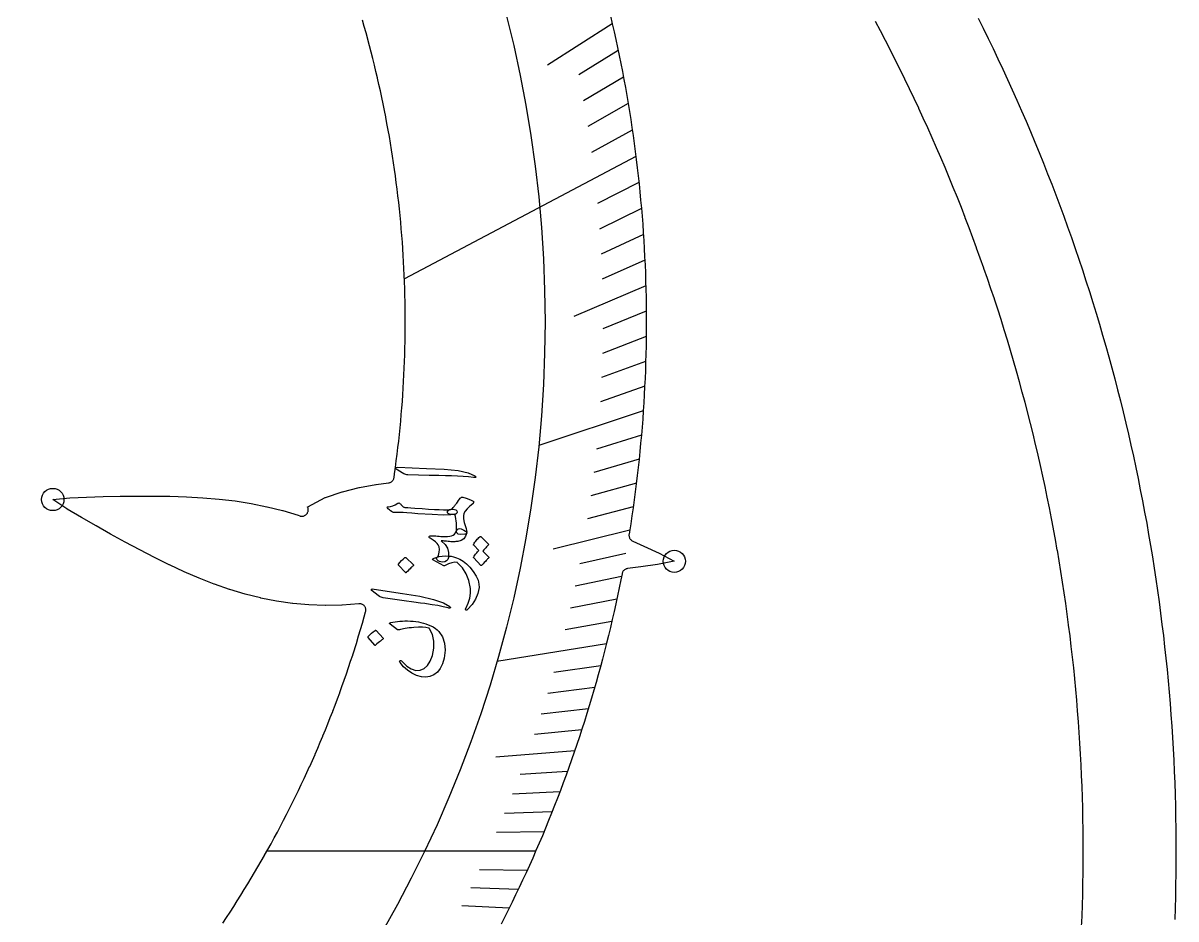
# Model space of a CAD drawing. Header units: millimetres. Extents: x -72 to 72, y -72 to 72.
# Drawn here: x 27.39 to 72.45, y -2.65 to 32.38 of the extents above; entities that cross this region are included whole.
import ezdxf

# ---------------------------------------------------------------- set-up
doc = ezdxf.new("R2010")
doc.units = ezdxf.units.MM
for name, color, linetype in [('CUT_INNER', 6, 'Continuous'), ('CUT_OUTER', 1, 'Continuous'), ('ENGRAVE', 7, 'Continuous'), ('ENGRAVE_FINE', 8, 'Continuous'), ('TEXT', 5, 'Continuous')]:
    doc.layers.add(name, color=color, linetype=linetype)

msp = doc.modelspace()

# ---------------------------------------------------------------- linework, layer by layer
at = {"layer": 'CUT_INNER'}
for points in [[(35.1952, -2.8127), (35.338, -2.5976), (35.3389, -2.5963), (35.4803, -2.3804), (35.4812, -2.3791), (35.6213, -2.1622), (35.6221, -2.1609), (35.7609, -1.9432), (35.7618, -1.9419), (35.8992, -1.7234), (35.9, -1.7221), (36.0361, -1.5027), (36.0369, -1.5014), (36.1717, -1.2811), (36.1725, -1.2798), (36.3059, -1.0588), (36.3067, -1.0575), (36.4388, -0.8356), (36.4396, -0.8343), (36.5702, -0.6116), (36.571, -0.6103), (36.7003, -0.3868), (36.7011, -0.3855), (36.8291, -0.1612), (36.8298, -0.1599), (36.9564, 0.0651), (36.9571, 0.0665), (37.0823, 0.2923), (37.0831, 0.2936), (37.2069, 0.5202), (37.2076, 0.5215), (37.33, 0.7489), (37.3307, 0.7502), (37.4517, 0.9783), (37.4524, 0.9797), (37.5721, 1.2085), (37.5728, 1.2098), (37.691, 1.4394), (37.6917, 1.4407), (37.8085, 1.671), (37.8091, 1.6724), (37.9245, 1.9034), (37.9252, 1.9047), (38.0392, 2.1364), (38.0398, 2.1378), (38.1524, 2.3702), (38.153, 2.3715), (38.2641, 2.6046), (38.2648, 2.606), (38.3745, 2.8397), (38.3751, 2.8411), (38.4834, 3.0755), (38.484, 3.0769), (38.5908, 3.312), (38.5914, 3.3134), (38.6968, 3.5491), (38.6974, 3.5505), (38.8013, 3.7869), (38.8019, 3.7883), (38.9044, 4.0253), (38.905, 4.0267), (39.006, 4.2643), (39.0066, 4.2657), (39.1061, 4.5039), (39.1067, 4.5054), (39.2048, 4.7442), (39.2053, 4.7456), (39.3019, 4.9851), (39.3025, 4.9865), (39.3976, 5.2265), (39.3982, 5.2279), (39.4919, 5.4685), (39.4924, 5.47), (39.5846, 5.7111), (39.5851, 5.7126), (39.6758, 5.9543), (39.6764, 5.9557), (39.7656, 6.198), (39.7661, 6.1995), (39.8538, 6.4423), (39.8544, 6.4437), (39.9406, 6.6871), (39.9411, 6.6886), (40.0258, 6.9324), (40.0263, 6.9339), (40.1096, 7.1783), (40.1101, 7.1797), (40.1918, 7.4247), (40.1923, 7.4261), (40.2725, 7.6715), (40.273, 7.673), (40.3517, 7.9189), (40.3522, 7.9203), (40.4294, 8.1667), (40.4299, 8.1682), (40.5056, 8.415), (40.506, 8.4165), (40.5802, 8.6638), (40.5807, 8.6653), (40.6533, 8.913), (40.6537, 8.9145), (40.7249, 9.1627), (40.7253, 9.1641), (40.7797, 9.3583), (40.785, 9.3817), (40.7881, 9.4056), (40.7889, 9.4297), (40.7874, 9.4537), (40.7835, 9.4775), (40.7774, 9.5007), (40.7691, 9.5233), (40.7586, 9.545), (40.7461, 9.5656), (40.7317, 9.5849), (40.7155, 9.6027), (40.6977, 9.6188), (40.6784, 9.6332), (40.6578, 9.6456), (40.6361, 9.656), (40.6135, 9.6643), (40.5902, 9.6704), (40.5664, 9.6742), (40.5424, 9.6757), (40.5183, 9.6748), (39.8594, 9.6203), (39.852, 9.6199), (39.2061, 9.605), (39.1989, 9.6051), (38.5621, 9.6271), (38.5551, 9.6275), (37.927, 9.6845), (37.9202, 9.6853), (37.3002, 9.7757), (37.2938, 9.7768), (36.6815, 9.8989), (36.6755, 9.9003), (36.0702, 10.0524), (36.0647, 10.0539), (35.466, 10.234), (35.461, 10.2357), (34.8683, 10.4416), (34.8638, 10.4432), (34.2764, 10.6727), (34.2725, 10.6743), (33.6897, 10.9246), (33.6864, 10.9261), (33.1076, 11.1947), (33.1049, 11.196), (32.5293, 11.4802), (32.5272, 11.4813), (31.9542, 11.7781), (31.9526, 11.779), (31.3816, 12.0859), (31.3804, 12.0866), (30.8114, 12.4009), (30.2421, 12.7215), (29.6739, 13.0467), (29.6727, 13.0473), (29.1102, 13.3772), (29.1039, 13.3812), (28.5558, 13.7485), (28.5517, 13.7516), (28.5572, 13.7525), (29.2133, 13.818), (29.2208, 13.8185), (29.8723, 13.8443), (29.8737, 13.8444), (30.5263, 13.8633), (31.1792, 13.8777), (31.8313, 13.8866), (31.8327, 13.8866), (32.4809, 13.8882), (32.4828, 13.8881), (33.128, 13.8799), (33.1304, 13.8798), (33.772, 13.8591), (33.775, 13.859), (34.4121, 13.823), (34.4157, 13.8228), (35.0477, 13.7689), (35.0518, 13.7684), (35.6781, 13.6939), (35.6827, 13.6932), (36.3026, 13.5954), (36.3078, 13.5945), (36.9207, 13.4711), (36.9263, 13.4699), (37.5317, 13.3187), (37.5377, 13.3171), (38.1353, 13.1361), (38.1414, 13.1341), (38.2016, 13.1124), (38.2251, 13.1052), (38.2492, 13.1003), (38.2736, 13.0979), (38.2982, 13.0978), (38.3226, 13.1002), (38.3467, 13.1049), (38.3703, 13.112), (38.393, 13.1214), (38.4146, 13.1329), (38.4351, 13.1466), (38.4541, 13.1621), (38.4715, 13.1795), (38.4871, 13.1984), (38.5008, 13.2189), (38.5123, 13.2405), (38.5218, 13.2632), (38.5289, 13.2867), (38.5337, 13.3108), (38.5361, 13.3353), (38.5361, 13.3598), (38.5337, 13.3843), (38.5289, 13.4084), (38.5218, 13.4319), (38.5123, 13.4546), (38.5087, 13.4623), (38.5137, 13.4653), (39.1953, 13.8288), (39.2, 13.831), (39.2049, 13.8329), (39.8654, 14.0536), (39.8747, 14.0563), (40.5275, 14.2195), (40.5354, 14.2212), (41.1824, 14.3395), (41.1898, 14.3406), (41.6704, 14.3992), (41.6952, 14.4034), (41.7193, 14.4102), (41.7427, 14.4193), (41.765, 14.4307), (41.7861, 14.4443), (41.8057, 14.46), (41.8237, 14.4775), (41.8398, 14.4968), (41.8539, 14.5175), (41.8658, 14.5396), (41.8755, 14.5628), (41.8828, 14.5868), (41.8876, 14.6114), (41.9075, 14.7484), (41.9077, 14.75), (41.9433, 15.0057), (41.9435, 15.0072), (41.9774, 15.2632), (41.9776, 15.2647), (42.01, 15.5208), (42.0102, 15.5224), (42.041, 15.7787), (42.0412, 15.7802), (42.0705, 16.0368), (42.0706, 16.0383), (42.0983, 16.295), (42.0985, 16.2965), (42.1246, 16.5534), (42.1247, 16.5549), (42.1492, 16.8119), (42.1494, 16.8134), (42.1723, 17.0706), (42.1724, 17.0721), (42.1938, 17.3294), (42.1939, 17.331), (42.2137, 17.5884), (42.2138, 17.5899), (42.232, 17.8475), (42.2321, 17.849), (42.2487, 18.1067), (42.2488, 18.1082), (42.2639, 18.366), (42.264, 18.3675), (42.2774, 18.6253), (42.2775, 18.6269), (42.2894, 18.8848), (42.2894, 18.8863), (42.2997, 19.1443), (42.2998, 19.1458), (42.3085, 19.4039), (42.3086, 19.4054), (42.3157, 19.6635), (42.3157, 19.665), (42.3213, 19.9232), (42.3213, 19.9247), (42.3253, 20.1828), (42.3253, 20.1844), (42.3276, 20.4426), (42.3277, 20.4441), (42.3284, 20.7023), (42.3284, 20.7038), (42.3277, 20.962), (42.3276, 20.9635), (42.3253, 21.2217), (42.3253, 21.2232), (42.3213, 21.4814), (42.3213, 21.4829), (42.3157, 21.7411), (42.3157, 21.7426), (42.3086, 22.0007), (42.3085, 22.0022), (42.2998, 22.2603), (42.2997, 22.2618), (42.2894, 22.5198), (42.2894, 22.5213), (42.2775, 22.7792), (42.2774, 22.7808), (42.264, 23.0386), (42.2639, 23.0401), (42.2488, 23.2979), (42.2487, 23.2994), (42.2321, 23.5571), (42.232, 23.5586), (42.2138, 23.8162), (42.2137, 23.8177), (42.1939, 24.0751), (42.1938, 24.0766), (42.1724, 24.334), (42.1723, 24.3355), (42.1494, 24.5926), (42.1492, 24.5942), (42.1247, 24.8512), (42.1246, 24.8527), (42.0985, 25.1096), (42.0983, 25.1111), (42.0706, 25.3678), (42.0705, 25.3693), (42.0412, 25.6259), (42.041, 25.6274), (42.0102, 25.8837), (42.01, 25.8853), (41.9776, 26.1414), (41.9774, 26.1429), (41.9435, 26.3989), (41.9433, 26.4004), (41.9077, 26.6561), (41.9075, 26.6577), (41.8704, 26.9132), (41.8702, 26.9147), (41.8315, 27.17), (41.8313, 27.1715), (41.7911, 27.4265), (41.7908, 27.428), (41.749, 27.6828), (41.7488, 27.6843), (41.7054, 27.9388), (41.7051, 27.9404), (41.6602, 28.1946), (41.66, 28.1961), (41.6135, 28.4501), (41.6132, 28.4516), (41.5652, 28.7053), (41.5649, 28.7068), (41.5153, 28.9602), (41.515, 28.9617), (41.4638, 29.2147), (41.4635, 29.2162), (41.4108, 29.469), (41.4105, 29.4705), (41.3563, 29.7229), (41.3559, 29.7244), (41.3001, 29.9765), (41.2998, 29.978), (41.2424, 30.2298), (41.2421, 30.2312), (41.1832, 30.4826), (41.1829, 30.4841), (41.1224, 30.7351), (41.1221, 30.7366), (41.0601, 30.9873), (41.0597, 30.9888), (40.9962, 31.239), (40.9958, 31.2405), (40.9308, 31.4904), (40.9304, 31.4919), (40.8639, 31.7413), (40.8635, 31.7428), (40.7954, 31.9918), (40.7949, 31.9933), (40.7253, 32.2419), (40.7249, 32.2434), (40.6537, 32.4916)], [(50.3465, 32.6603), (50.4189, 32.3512), (50.4894, 32.0416), (50.5581, 31.7316), (50.6248, 31.4212), (50.6896, 31.1103), (50.7525, 30.7991), (50.8135, 30.4875), (50.8726, 30.1756), (50.9297, 29.8632), (50.985, 29.5506), (51.0383, 29.2376), (51.0897, 28.9242), (51.1392, 28.6106), (51.1868, 28.2967), (51.2324, 27.9824), (51.2761, 27.6679), (51.3179, 27.3532), (51.3577, 27.0382), (51.3956, 26.7229), (51.4316, 26.4075), (51.4656, 26.0918), (51.4977, 25.7759), (51.5279, 25.4598), (51.5561, 25.1436), (51.5823, 24.8271), (51.6067, 24.5106), (51.6291, 24.1938), (51.6495, 23.877), (51.668, 23.56), (51.6846, 23.2429), (51.6992, 22.9257), (51.7119, 22.6085), (51.7226, 22.2911), (51.7313, 21.9737), (51.7382, 21.6563), (51.743, 21.3388), (51.746, 21.0213), (51.7469, 20.7038), (51.746, 20.3863), (51.7431, 20.0688), (51.7382, 19.7513), (51.7314, 19.4339), (51.7226, 19.1165), (51.7119, 18.7991), (51.6993, 18.4819), (51.6847, 18.1647), (51.6681, 17.8476), (51.6496, 17.5306), (51.6292, 17.2138), (51.6068, 16.8971), (51.5825, 16.5805), (51.5562, 16.2641), (51.528, 15.9478), (51.4978, 15.6317), (51.4658, 15.3158), (51.4317, 15.0001), (51.3958, 14.6847), (51.3579, 14.3694), (51.3181, 14.0544), (51.2763, 13.7397), (51.2326, 13.4252), (51.187, 13.1109), (51.1394, 12.797), (51.09, 12.4834), (51.075, 12.3919), (51.0721, 12.3668), (51.0718, 12.3416), (51.0741, 12.3165), (51.0789, 12.2917), (51.0861, 12.2676), (51.0958, 12.2443), (51.1077, 12.2221), (51.1218, 12.2012), (51.138, 12.1818), (51.156, 12.1642), (51.1757, 12.1485), (51.1969, 12.1348), (51.2193, 12.1233), (51.6548, 11.928), (51.656, 11.9274), (52.2481, 11.6542), (52.2548, 11.6509), (52.8358, 11.3393), (52.8407, 11.3364), (52.8357, 11.3351), (52.1887, 11.2055), (52.1813, 11.2043), (51.5354, 11.1147), (51.5341, 11.1145), (51.0133, 11.048), (50.9897, 11.0438), (50.9665, 11.0373), (50.9441, 11.0287), (50.9226, 11.0179), (50.9022, 11.0052), (50.8832, 10.9905), (50.8656, 10.9741), (50.8497, 10.956), (50.8356, 10.9366), (50.8235, 10.9158), (50.8134, 10.894), (50.8054, 10.8713), (50.7997, 10.848), (50.7528, 10.6085), (50.6899, 10.2972), (50.6251, 9.9864), (50.5584, 9.676), (50.4898, 9.366), (50.4193, 9.0564), (50.3469, 8.7472), (50.2725, 8.4385), (50.1963, 8.1303), (50.1183, 7.8225), (50.0383, 7.5153), (49.9564, 7.2085), (49.8727, 6.9022), (49.7871, 6.5965), (49.6996, 6.2912), (49.6102, 5.9866), (49.519, 5.6824), (49.4259, 5.3789), (49.3309, 5.0759), (49.2341, 4.7735), (49.1354, 4.4717), (49.0349, 4.1705), (48.9325, 3.87), (48.8283, 3.57), (48.7223, 3.2707), (48.6144, 2.9721), (48.5047, 2.6742), (48.3932, 2.3769), (48.2798, 2.0803), (48.1646, 1.7844), (48.0476, 1.4892), (47.9288, 1.1948), (47.8082, 0.9011), (47.6858, 0.6081), (47.5616, 0.3159), (47.4357, 0.0244), (47.3079, -0.2663), (47.1783, -0.5561), (47.047, -0.8452), (46.9139, -1.1335), (46.779, -1.4209), (46.6424, -1.7075), (46.504, -1.9933), (46.3639, -2.2782), (46.222, -2.5623), (46.0784, -2.8455)], [(68.7641, -2.9546), (68.7808, -2.5341), (68.7809, -2.5326), (68.7951, -2.112), (68.7951, -2.1105), (68.8067, -1.6899), (68.8068, -1.6883), (68.8158, -1.2677), (68.8159, -1.2661), (68.8223, -0.8454), (68.8223, -0.8439), (68.8262, -0.4231), (68.8262, -0.4216), (68.8275, -0.0008), (68.8275, 0.0008), (68.8262, 0.4216), (68.8262, 0.4231), (68.8223, 0.8439), (68.8223, 0.8454), (68.8159, 1.2661), (68.8158, 1.2677), (68.8068, 1.6883), (68.8067, 1.6899), (68.7951, 2.1105), (68.7951, 2.112), (68.7809, 2.5326), (68.7808, 2.5341), (68.7641, 2.9546), (68.764, 2.9561), (68.7446, 3.3764), (68.7446, 3.378), (68.7226, 3.7982), (68.7225, 3.7997), (68.698, 4.2198), (68.6979, 4.2213), (68.6708, 4.6412), (68.6707, 4.6428), (68.6411, 5.0625), (68.641, 5.064), (68.6087, 5.4836), (68.6086, 5.4851), (68.5738, 5.9045), (68.5736, 5.906), (68.5362, 6.3251), (68.5361, 6.3266), (68.4961, 6.7455), (68.496, 6.747), (68.4535, 7.1657), (68.4533, 7.1672), (68.4082, 7.5856), (68.408, 7.5871), (68.3604, 8.0052), (68.3602, 8.0067), (68.31, 8.4245), (68.3098, 8.426), (68.257, 8.8434), (68.2568, 8.845), (68.2015, 9.2621), (68.2012, 9.2636), (68.1433, 9.6804), (68.1431, 9.6819), (68.0827, 10.0983), (68.0824, 10.0999), (68.0194, 10.5159), (68.0192, 10.5174), (67.9536, 10.9331), (67.9534, 10.9346), (67.8852, 11.3498), (67.885, 11.3513), (67.8143, 11.7661), (67.8141, 11.7676), (67.7409, 12.182), (67.7406, 12.1835), (67.6648, 12.5974), (67.6646, 12.5989), (67.5863, 13.0124), (67.586, 13.0139), (67.5051, 13.4268), (67.5048, 13.4283), (67.4215, 13.8408), (67.4212, 13.8423), (67.3353, 14.2542), (67.335, 14.2557), (67.2466, 14.6671), (67.2462, 14.6686), (67.1553, 15.0794), (67.155, 15.0809), (67.0615, 15.4912), (67.0612, 15.4927), (66.9652, 15.9024), (66.9648, 15.9039), (66.8664, 16.313), (66.866, 16.3145), (66.765, 16.723), (66.7646, 16.7245), (66.6611, 17.1323), (66.6608, 17.1338), (66.5548, 17.541), (66.5544, 17.5425), (66.4459, 17.9491), (66.4455, 17.9505), (66.3345, 18.3564), (66.3341, 18.3579), (66.2206, 18.7631), (66.2202, 18.7646), (66.1042, 19.1691), (66.1038, 19.1705), (65.9854, 19.5743), (65.9849, 19.5758), (65.864, 19.9788), (65.8636, 19.9803), (65.7402, 20.3826), (65.7397, 20.3841), (65.6139, 20.7856), (65.6134, 20.787), (65.4851, 21.1878), (65.4847, 21.1893), (65.3539, 21.5892), (65.3534, 21.5907), (65.2202, 21.9898), (65.2197, 21.9913), (65.084, 22.3896), (65.0835, 22.391), (64.9454, 22.7885), (64.9449, 22.7899), (64.8044, 23.1866), (64.8039, 23.188), (64.6609, 23.5838), (64.6604, 23.5852), (64.515, 23.9801), (64.5144, 23.9815), (64.3666, 24.3755), (64.3661, 24.3769), (64.2158, 24.77), (64.2153, 24.7714), (64.0626, 25.1635), (64.0621, 25.1649), (63.907, 25.5561), (63.9065, 25.5575), (63.749, 25.9478), (63.7484, 25.9492), (63.5886, 26.3384), (63.588, 26.3399), (63.4258, 26.7281), (63.4252, 26.7295), (63.2606, 27.1168), (63.26, 27.1182), (63.093, 27.5044), (63.0924, 27.5058), (62.9231, 27.891), (62.9225, 27.8924), (62.7508, 28.2766), (62.7501, 28.278), (62.5761, 28.6611), (62.5754, 28.6625), (62.399, 29.0445), (62.3984, 29.0459), (62.2196, 29.4269), (62.219, 29.4282), (62.0379, 29.8081), (62.0373, 29.8095), (61.8539, 30.1882), (61.8532, 30.1895), (61.6675, 30.5671), (61.6668, 30.5685), (61.4787, 30.9449), (61.478, 30.9463), (61.2877, 31.3216), (61.287, 31.3229), (61.0944, 31.697), (61.0937, 31.6984), (60.8987, 32.0713), (60.898, 32.0727), (60.7008, 32.4444)]]:
    msp.add_lwpolyline(points, dxfattribs=at)
at = {"layer": 'CUT_OUTER'}
msp.add_lwpolyline([(64.7138, 32.575), (64.9124, 32.1773), (65.1086, 31.7784), (65.3024, 31.3783), (65.4937, 30.9771), (65.6825, 30.5746), (65.8689, 30.171), (66.0528, 29.7663), (66.2342, 29.3604), (66.4131, 28.9535), (66.5895, 28.5454), (66.7634, 28.1363), (66.9348, 27.7261), (67.1036, 27.3149), (67.27, 26.9026), (67.4338, 26.4894), (67.5951, 26.0751), (67.7538, 25.6599), (67.9099, 25.2436), (68.0636, 24.8265), (68.2146, 24.4084), (68.3631, 23.9894), (68.509, 23.5695), (68.6523, 23.1486), (68.7931, 22.727), (68.9312, 22.3044), (69.0668, 21.8811), (69.1997, 21.4569), (69.3301, 21.0319), (69.4578, 20.6061), (69.583, 20.1795), (69.7055, 19.7522), (69.8254, 19.3241), (69.9426, 18.8953), (70.0572, 18.4658), (70.1692, 18.0355), (70.2786, 17.6047), (70.3853, 17.1731), (70.4893, 16.7409), (70.5907, 16.3081), (70.6894, 15.8746), (70.7855, 15.4406), (70.8789, 15.006), (70.9697, 14.5708), (71.0577, 14.135), (71.1431, 13.6988), (71.2259, 13.262), (71.3059, 12.8247), (71.3832, 12.3869), (71.4579, 11.9487), (71.5299, 11.51), (71.5991, 11.0709), (71.6657, 10.6314), (71.7296, 10.1914), (71.7908, 9.7511), (71.8493, 9.3104), (71.905, 8.8694), (71.9581, 8.428), (72.0085, 7.9864), (72.0561, 7.5444), (72.1011, 7.1021), (72.1433, 6.6596), (72.1828, 6.2168), (72.2196, 5.7738), (72.2536, 5.3305), (72.285, 4.8871), (72.3136, 4.4435), (72.3395, 3.9997), (72.3627, 3.5557), (72.3831, 3.1116), (72.4009, 2.6674), (72.4159, 2.2232), (72.4282, 1.7788), (72.4377, 1.3343), (72.4445, 0.8898), (72.4486, 0.4453), (72.45, 0.0008), (72.4486, -0.4438), (72.4446, -0.8883), (72.4377, -1.3328), (72.4282, -1.7772), (72.4159, -2.2216), (72.4009, -2.6659)], dxfattribs=at)
at = {"layer": 'ENGRAVE'}
for points in [[(51.3417, 27.1664), (42.2952, 22.3797)], [(51.6297, 17.2222), (47.5451, 15.8597)], [(50.1915, 8.1109), (45.9078, 7.4187)], [(47.425, 0), (36.9199, 0)]]:
    msp.add_lwpolyline(points, dxfattribs=at)
for centre, radius in [((0, 20.703), 47.7912), ((28.5509, 13.7518), 0.4347), ((52.8415, 11.3363), 0.4347)]:
    msp.add_circle(centre, radius, dxfattribs=at)
at = {"layer": 'ENGRAVE_FINE'}
for points in [[(50.4181, 32.3546), (47.8833, 30.7279)], [(50.6483, 31.3094), (49.1113, 30.3593)], [(50.8554, 30.2675), (49.3004, 29.3421)], [(51.0397, 29.2294), (49.4673, 28.3289)], [(51.2017, 28.1955), (49.6123, 27.3203)], [(51.4603, 26.1425), (49.8384, 25.3185)], [(51.5577, 25.1241), (49.9203, 24.3262)], [(51.6346, 24.1118), (49.9821, 23.3401)], [(51.6911, 23.1058), (50.0242, 22.3606)], [(51.7279, 22.1065), (48.921, 20.9069)], [(51.7453, 21.1143), (50.0508, 20.4229)], [(51.7438, 20.1295), (50.0363, 19.4652)], [(51.7237, 19.1523), (50.0038, 18.5155)], [(51.6856, 18.1832), (49.9537, 17.5739)], [(51.5567, 16.2697), (49.8026, 15.7162)], [(51.4668, 15.3259), (49.7024, 14.8005)], [(51.3605, 14.391), (49.5863, 13.8939)], [(51.2383, 13.4652), (49.4548, 12.9965)], [(51.1004, 12.5487), (48.107, 11.8136)], [(50.9474, 11.6417), (49.147, 11.2303)], [(50.7796, 10.7442), (48.9716, 10.3617)], [(50.5974, 9.8566), (48.7824, 9.503)], [(50.4013, 8.9788), (48.5797, 8.6543)], [(49.9685, 7.2532), (48.1356, 6.9872)], [(49.7326, 6.4057), (47.895, 6.169)], [(49.4842, 5.5684), (47.6423, 5.3612)], [(49.2237, 4.7415), (47.3781, 4.5637)], [(48.9514, 3.925), (45.8632, 3.6774)], [(48.6677, 3.1189), (46.8164, 3.0003)], [(48.3729, 2.3234), (46.5196, 2.2344)], [(48.0673, 1.5384), (46.2126, 1.479)], [(47.7512, 0.7639), (45.8956, 0.7342)], [(47.089, -0.7533), (45.2334, -0.7236)], [(46.7434, -1.496), (44.8887, -1.4366)], [(46.3887, -2.2281), (44.5354, -2.1391)]]:
    msp.add_lwpolyline(points, dxfattribs=at)
at = {"layer": 'TEXT'}
for points in [[(42.0311, 14.8968), (41.9532, 14.9493), (41.9284, 14.9862), (41.9566, 15.0077), (42.0379, 15.0139), (43.158, 14.9655), (43.8454, 14.9365), (44.39, 14.8789), (44.7915, 14.7911), (45.0498, 14.6719), (45.0698, 14.6537), (45.0798, 14.6385), (45.0799, 14.6265), (45.0701, 14.6176), (45.0558, 14.6113), (45.0378, 14.6079), (45.0161, 14.6073), (44.9909, 14.6096), (44.7952, 14.6361), (44.5866, 14.6551), (44.3648, 14.6667), (44.1299, 14.6711), (44.0687, 14.6735), (43.9032, 14.6781), (43.6334, 14.6854), (43.2593, 14.6956), (42.4289, 14.7138), (42.3851, 14.7177), (42.3454, 14.7255), (42.3096, 14.7372), (42.2779, 14.7527)], [(42.6971, 13.4166), (42.9848, 13.396), (43.2409, 13.3794), (43.4652, 13.3668), (43.6579, 13.3581), (43.8185, 13.3532), (43.9468, 13.3522), (44.0429, 13.3549), (44.1066, 13.3613), (44.1893, 13.3725), (44.2553, 13.3667), (44.3047, 13.344), (44.3373, 13.3043), (44.3516, 13.2597), (44.3456, 13.2226), (44.3195, 13.193), (44.2733, 13.1709), (44.107, 13.1467), (43.8095, 13.1427), (43.3808, 13.1594), (42.821, 13.1973), (42.5809, 13.2184), (42.3891, 13.234), (42.2453, 13.244), (42.1498, 13.2484), (41.935, 13.2378), (41.8975, 13.2382), (41.8641, 13.2427), (41.835, 13.2515), (41.8101, 13.2645), (41.7521, 13.3124), (41.7072, 13.3497), (41.6755, 13.3765), (41.6569, 13.3926), (41.6308, 13.4235), (41.6236, 13.4466), (41.6352, 13.4621), (41.6658, 13.4699), (41.7501, 13.4792), (41.8406, 13.5045), (41.9373, 13.546), (42.0401, 13.6038), (42.0603, 13.6142), (42.0793, 13.617), (42.097, 13.6124), (42.1135, 13.6002), (42.1327, 13.5819), (42.1508, 13.5646), (42.1675, 13.5484), (42.183, 13.5331), (42.1972, 13.5189), (42.2101, 13.5058), (42.2218, 13.4937), (42.2322, 13.4826), (42.2502, 13.4662), (42.2689, 13.4541), (42.2884, 13.4463), (42.3086, 13.4429), (42.3536, 13.441), (42.4334, 13.436), (42.5479, 13.4278), (42.6971, 13.4166)], [(43.979, 13.2348), (43.9835, 13.2883), (44.0039, 13.3276), (44.0405, 13.3527), (44.0931, 13.3636), (44.119, 13.3682), (44.1457, 13.3814), (44.1733, 13.4032), (44.2017, 13.4336), (44.2172, 13.453), (44.2344, 13.4746), (44.2534, 13.4981), (44.2742, 13.5238), (44.2961, 13.5515), (44.3187, 13.5815), (44.3419, 13.6138), (44.3657, 13.6483), (44.4102, 13.7127), (44.4472, 13.7632), (44.4769, 13.7999), (44.4991, 13.8226), (44.5179, 13.8375), (44.5362, 13.846), (44.5541, 13.8482), (44.5716, 13.844), (44.7032, 13.8042), (44.8154, 13.7655), (44.9082, 13.728), (44.9815, 13.6916), (44.9904, 13.6837), (44.9959, 13.6729), (44.998, 13.659), (44.9968, 13.6421), (44.9927, 13.6213), (44.9875, 13.6048), (44.9812, 13.5925), (44.9739, 13.5845), (44.8499, 13.4856), (44.75, 13.3903), (44.6739, 13.2985), (44.6219, 13.21), (44.5979, 13.1156), (44.5997, 12.9981), (44.6272, 12.8573), (44.6801, 12.6927), (44.7063, 12.6129), (44.7228, 12.5447), (44.7299, 12.4883), (44.7274, 12.4436), (44.7199, 12.4231), (44.7057, 12.4075), (44.6848, 12.3966), (44.6573, 12.3905), (44.5046, 12.3807), (44.3981, 12.3989), (44.338, 12.4447), (44.3241, 12.518), (44.3292, 12.5928), (44.331, 12.67), (44.3297, 12.7493), (44.3252, 12.831), (44.3171, 12.9147), (44.3052, 13.0001), (44.2893, 13.0873), (44.2695, 13.1762), (44.144, 13.1703), (44.0538, 13.1781), (43.9988, 13.1997), (43.979, 13.2348)], [(43.2673, 12.3014), (43.2789, 12.3194), (43.2963, 12.3313), (43.3194, 12.3368), (43.3483, 12.3361), (43.3682, 12.335), (43.3959, 12.3333), (43.4312, 12.3309), (43.4743, 12.3279), (43.5248, 12.3244), (43.5825, 12.3203), (43.6473, 12.3158), (43.7193, 12.3108), (43.857, 12.3029), (43.9732, 12.304), (44.0679, 12.3138), (44.141, 12.3326), (44.2009, 12.3613), (44.2515, 12.4017), (44.2925, 12.454), (44.3241, 12.518), (44.3564, 12.5773), (44.399, 12.6108), (44.452, 12.6185), (44.5152, 12.6002), (44.6122, 12.5543), (44.6801, 12.5136), (44.7188, 12.4782), (44.7283, 12.4481), (44.6866, 12.3175), (44.6156, 12.2178), (44.5155, 12.1494), (44.3865, 12.1122), (44.3473, 12.1082), (44.3056, 12.105), (44.2615, 12.1026), (44.2149, 12.1009), (44.1656, 12.1007), (44.1136, 12.1025), (44.0588, 12.1064), (44.0012, 12.1122), (43.9452, 12.1186), (43.8955, 12.1241), (43.852, 12.1287), (43.8147, 12.1324), (43.7842, 12.1353), (43.7612, 12.1376), (43.7455, 12.1394), (43.7374, 12.1405), (43.7335, 12.141), (43.731, 12.1406), (43.7297, 12.1394), (43.7298, 12.1374), (43.7314, 12.1345), (43.7348, 12.1306), (43.7401, 12.1258), (43.7473, 12.12), (43.8907, 11.9979), (43.983, 11.8509), (44.024, 11.6791), (44.0133, 11.483), (43.9871, 11.4041), (43.9417, 11.348), (43.8773, 11.3149), (43.7938, 11.3047), (43.7216, 11.3115), (43.6621, 11.326), (43.6153, 11.3483), (43.5812, 11.3783), (43.5599, 11.4107), (43.5514, 11.4404), (43.5556, 11.4674), (43.5727, 11.4917), (43.5932, 11.5115), (43.6086, 11.5294), (43.619, 11.5456), (43.6243, 11.5598), (43.6556, 11.6879), (43.6649, 11.8012), (43.6523, 11.8998), (43.618, 11.9834), (43.5791, 12.036), (43.5126, 12.0957), (43.4183, 12.1624), (43.2963, 12.2361), (43.277, 12.2487), (43.2658, 12.2638), (43.2625, 12.2814), (43.2673, 12.3014)], [(45.0031, 11.9643), (44.9986, 11.9711), (44.9968, 11.9798), (44.9977, 11.9904), (45.0013, 12.0028), (45.0265, 12.0448), (45.0531, 12.0852), (45.081, 12.1238), (45.1104, 12.1607), (45.1414, 12.1962), (45.1745, 12.2304), (45.2096, 12.2633), (45.2468, 12.2951), (45.2574, 12.3006), (45.2678, 12.3019), (45.278, 12.2992), (45.288, 12.2922), (45.5865, 12.0055), (45.5898, 11.9985), (45.5881, 11.9895), (45.5813, 11.9784), (45.5695, 11.9653), (45.5593, 11.9567), (45.5448, 11.9423), (45.526, 11.9221), (45.5028, 11.8962), (45.475, 11.8642), (45.4422, 11.826), (45.4043, 11.7817), (45.3614, 11.7312), (45.5898, 11.5021), (45.5963, 11.4923), (45.5961, 11.4814), (45.5894, 11.4695), (45.576, 11.4564), (45.5644, 11.4452), (45.5468, 11.4272), (45.5232, 11.4027), (45.4935, 11.3716), (45.4577, 11.3332), (45.4156, 11.2872), (45.3672, 11.2335), (45.3125, 11.1722), (45.3043, 11.1664), (45.2969, 11.1646), (45.2904, 11.1669), (45.2847, 11.1732), (45.006, 11.4668), (45.0016, 11.4737), (44.9999, 11.4824), (45.0009, 11.493), (45.0046, 11.5054), (45.0246, 11.5414), (45.0462, 11.5759), (45.0696, 11.6089), (45.0947, 11.6403), (45.1212, 11.6703), (45.1488, 11.699), (45.1776, 11.7262), (45.2076, 11.752)], [(42.0631, 11.1807), (42.0588, 11.1874), (42.0572, 11.1956), (42.0582, 11.2055), (42.062, 11.2171), (42.1158, 11.2928), (42.1761, 11.362), (42.2431, 11.425), (42.3167, 11.4815), (42.3271, 11.4863), (42.3366, 11.4874), (42.3453, 11.4846), (42.3533, 11.4781), (42.6466, 11.1996), (42.6529, 11.1902), (42.6527, 11.18), (42.6458, 11.1689), (42.6324, 11.1571), (42.6208, 11.1468), (42.6031, 11.1305), (42.5794, 11.1081), (42.5496, 11.0797), (42.5136, 11.0448), (42.4714, 11.0028), (42.4227, 10.9538), (42.3677, 10.8978), (42.3591, 10.8907), (42.3514, 10.8879), (42.3447, 10.8895), (42.3391, 10.8953)], [(44.765, 9.4482), (44.7522, 9.4362), (44.7398, 9.4278), (44.7278, 9.4229), (44.716, 9.4217), (44.7069, 9.423), (44.6986, 9.4273), (44.691, 9.4343), (44.6841, 9.4443), (44.6808, 9.4536), (44.6809, 9.4645), (44.6844, 9.4769), (44.6911, 9.491), (44.7903, 9.6928), (44.854, 9.8909), (44.8825, 10.0847), (44.8756, 10.274), (44.8107, 10.5783), (44.7052, 10.8474), (44.56, 11.0811), (44.3756, 11.2793), (44.3718, 11.2824), (44.3686, 11.285), (44.3659, 11.2872), (44.3636, 11.289), (44.3616, 11.2904), (44.3595, 11.2916), (44.3574, 11.2925), (44.3552, 11.2931), (44.2624, 11.2978), (44.149, 11.2768), (44.015, 11.2305), (43.8603, 11.1592), (43.8512, 11.1574), (43.8435, 11.157), (43.8373, 11.1581), (43.8326, 11.1605), (43.4062, 11.3879), (43.3922, 11.4057), (43.4089, 11.4279), (43.4562, 11.4546), (43.5342, 11.4859), (43.6495, 11.5205), (43.773, 11.5415), (43.9046, 11.5488), (44.0443, 11.5422), (44.1216, 11.5305), (44.2158, 11.5054), (44.3271, 11.4666), (44.4552, 11.4141), (44.5893, 11.3401), (44.7227, 11.2355), (44.8552, 11.1), (44.9865, 10.9334), (45.0971, 10.7595), (45.1713, 10.597), (45.2092, 10.4464), (45.2109, 10.3079), (45.1611, 10.0748), (45.07, 9.8534), (44.9379, 9.6443), (44.765, 9.4482)], [(41.093, 10.1346), (41.0216, 10.1957), (41.0011, 10.2352), (41.0316, 10.2534), (41.1131, 10.2502), (42.2203, 10.0742), (42.8999, 9.9668), (43.4344, 9.8475), (43.8233, 9.7144), (44.0663, 9.5664), (44.084, 9.5461), (44.0923, 9.5299), (44.091, 9.518), (44.0802, 9.5102), (44.0653, 9.5056), (44.047, 9.5043), (44.0254, 9.5062), (44.0006, 9.5113), (43.8093, 9.56), (43.6041, 9.6027), (43.3851, 9.6395), (43.1523, 9.6707), (43.0918, 9.6801), (42.9279, 9.7036), (42.6606, 9.7416), (42.2901, 9.7945), (41.4673, 9.9074), (41.4243, 9.9163), (41.3857, 9.9286), (41.3515, 9.9443), (41.3217, 9.9633)], [(40.879, 8.3534), (40.8751, 8.3603), (40.874, 8.3686), (40.8758, 8.3783), (40.8803, 8.3894), (40.9391, 8.4603), (41.0039, 8.5244), (41.075, 8.5817), (41.1522, 8.6322), (41.1628, 8.6362), (41.1724, 8.6366), (41.181, 8.6332), (41.1884, 8.6262), (41.4619, 8.3296), (41.4676, 8.3199), (41.4666, 8.3098), (41.4591, 8.2993), (41.4448, 8.2886), (41.4325, 8.2793), (41.4138, 8.2645), (41.3887, 8.2441), (41.357, 8.2182), (41.3188, 8.1863), (41.2738, 8.1479), (41.222, 8.103), (41.1634, 8.0516), (41.1543, 8.0452), (41.1464, 8.043), (41.1399, 8.0451), (41.1347, 8.0513)], [(41.7629, 8.9424), (41.847, 8.9574), (41.9341, 8.9704), (42.0242, 8.9817), (42.1173, 8.991), (42.2138, 8.9979), (42.3141, 9.0014), (42.4182, 9.0018), (42.5261, 8.9989), (42.6327, 8.9927), (42.7371, 8.9819), (42.8393, 8.9665), (42.9394, 8.9464), (43.0376, 8.9216), (43.1341, 8.8919), (43.2291, 8.8573), (43.3223, 8.8178), (43.418, 8.7683), (43.5039, 8.713), (43.5798, 8.652), (43.6458, 8.5852), (43.7814, 8.3816), (43.86, 8.1402), (43.881, 7.8613), (43.8436, 7.5457), (43.7831, 7.3272), (43.6966, 7.146), (43.5847, 7.0025), (43.4476, 6.8967), (43.2942, 6.8338), (43.1302, 6.8095), (42.9558, 6.8236), (42.7709, 6.8758), (42.5854, 6.9631), (42.4162, 7.0753), (42.2633, 7.2122), (42.1262, 7.3734), (42.112, 7.3965), (42.1063, 7.4164), (42.1092, 7.4329), (42.1205, 7.4462), (42.1386, 7.4561), (42.1589, 7.4542), (42.1814, 7.4403), (42.2061, 7.4145), (42.3876, 7.2395), (42.5648, 7.1246), (42.738, 7.0706), (42.9075, 7.078), (43.0615, 7.1419), (43.1939, 7.2597), (43.3042, 7.4315), (43.3917, 7.6571), (43.4478, 7.9447), (43.4477, 8.215), (43.3919, 8.4673), (43.2806, 8.7008), (43.2759, 8.7063), (43.2682, 8.7114), (43.2574, 8.7162), (43.2436, 8.7206), (43.1317, 8.7448), (42.9971, 8.757), (42.8396, 8.7575), (42.6594, 8.7464), (42.5677, 8.7375), (42.4821, 8.7282), (42.4025, 8.7185), (42.329, 8.7083), (42.2618, 8.6974), (42.2011, 8.6852), (42.1468, 8.6719), (42.0989, 8.6574), (42.0743, 8.6511), (42.0529, 8.6497), (42.0346, 8.6532), (42.0195, 8.6615), (41.7317, 8.8822), (41.7162, 8.8995), (41.7162, 8.9153), (41.7318, 8.9296), (41.7629, 8.9424)]]:
    msp.add_lwpolyline(points, close=True, dxfattribs=at)

doc.saveas('drawing.dxf')
